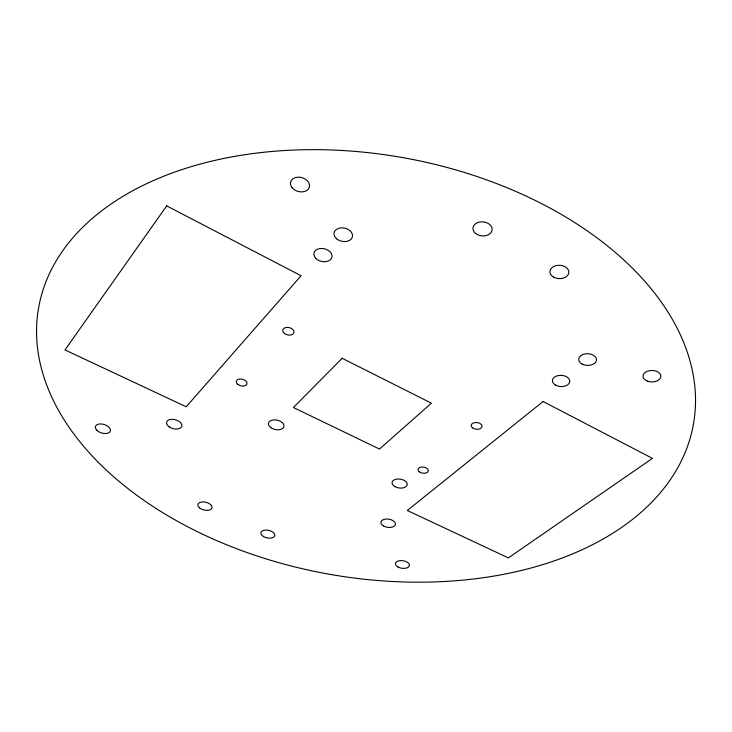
<?xml version="1.0" encoding="UTF-8"?>
<svg xmlns="http://www.w3.org/2000/svg" width="732" height="732" viewBox="0 0 732 732"><rect width="100%" height="100%" fill="white"/><g stroke="black" fill="none" stroke-linecap="round" stroke-linejoin="round"><path stroke-width="1.1" d="M166.686 205.893L64.992 349.923L186.212 406.791L301.072 275.735L166.686 205.893M342.155 358.296L293.413 407.514L379.496 449.064L431.404 403.167L342.155 358.296M543.089 401.52L407.294 510.488L508.374 557.903L652.45 458.36L543.089 401.52M472.561 427.881A5.463 3.386 6.2 0 0 481.793 427.314A5.463 3.386 6.2 0 0 475.535 422.492A5.463 3.386 6.2 0 0 472.561 427.881M284.519 333.545A5.746 3.77 13.2 0 0 293.898 332.831A5.746 3.77 13.2 0 0 286.734 327.369A5.746 3.77 13.2 0 0 284.519 333.545M419.29 471.82A5.188 3.084 7.9 0 0 428.074 471.609A5.188 3.084 7.9 0 0 422.254 467.016A5.188 3.084 7.9 0 0 419.29 471.82M156.456 508.713A332.548 211.53 10.1 0 0 691.008 435.192A332.548 211.53 10.1 0 0 250.655 153.866A332.548 211.53 10.1 0 0 156.456 508.713M96.853 430.27A7.777 4.429 16.9 0 0 109.837 431.917A7.777 4.429 16.9 0 0 101.995 424.029A7.777 4.429 16.9 0 0 96.853 430.27M398.19 567.117A7.073 3.816 8.4 0 0 409.389 565.68A7.073 3.816 8.4 0 0 399.69 560.666A7.073 3.816 8.4 0 0 398.19 567.117M647.317 381.107A8.949 5.737 -0.1 0 0 660.895 376.312A8.949 5.737 -0.1 0 0 647.646 371.179A8.949 5.737 -0.1 0 0 647.317 381.107M292.095 187.685A9.717 7.155 15.1 0 0 308.62 188.719A9.717 7.155 15.1 0 0 299.287 177.199A9.717 7.155 15.1 0 0 292.095 187.685M199.543 507.889A7.265 3.989 13.5 0 0 211.676 508.603A7.265 3.989 13.5 0 0 203.661 501.923A7.265 3.989 13.5 0 0 199.543 507.889M263.511 536.574A7.119 3.87 11.8 0 0 274.793 535.687A7.119 3.87 11.8 0 0 265.24 530.096A7.119 3.87 11.8 0 0 263.511 536.574M475.654 233.49A9.626 7.036 5.5 0 0 491.776 231.211A9.626 7.036 5.5 0 0 480.174 221.952A9.626 7.036 5.5 0 0 475.654 233.49M553.575 277.126A9.479 6.679 2.2 0 0 568.764 273.045A9.479 6.679 2.2 0 0 555.808 265.698A9.479 6.679 2.2 0 0 553.575 277.126M237.946 384.483A5.472 3.395 14 0 0 246.867 384.108A5.472 3.395 14 0 0 240.114 378.975A5.472 3.395 14 0 0 237.946 384.483M169.238 426.902A7.851 4.602 15.3 0 0 181.746 426.344A7.851 4.602 15.3 0 0 171.627 419.29A7.851 4.602 15.3 0 0 169.238 426.902M383.376 525.878A7.347 4.127 8.8 0 0 395.317 524.771A7.347 4.127 8.8 0 0 385.764 519.052A7.347 4.127 8.8 0 0 383.376 525.878M315.794 258.323A9.214 6.478 12.9 0 0 331.404 258.515A9.214 6.478 12.9 0 0 321.714 248.459A9.214 6.478 12.9 0 0 315.794 258.323M555.551 385.105A8.693 5.6 3.1 0 0 569.652 382.168A8.693 5.6 3.1 0 0 558.068 375.608A8.693 5.6 3.1 0 0 555.551 385.105M582.041 363.996A8.903 5.838 2 0 0 596.406 360.602A8.903 5.838 2 0 0 584.365 354.05A8.903 5.838 2 0 0 582.041 363.996M336.61 238.769A9.388 6.725 12.3 0 0 352.193 237.488A9.388 6.725 12.3 0 0 340.984 227.89A9.388 6.725 12.3 0 0 336.61 238.769M395.024 486.67A7.659 4.474 8.6 0 0 407.166 484.858A7.659 4.474 8.6 0 0 396.707 479.094A7.659 4.474 8.6 0 0 395.024 486.67M270.831 427.616A7.924 4.785 12.5 0 0 283.815 427.049A7.924 4.785 12.5 0 0 274.043 419.875A7.924 4.785 12.5 0 0 270.831 427.616"/></g></svg>
